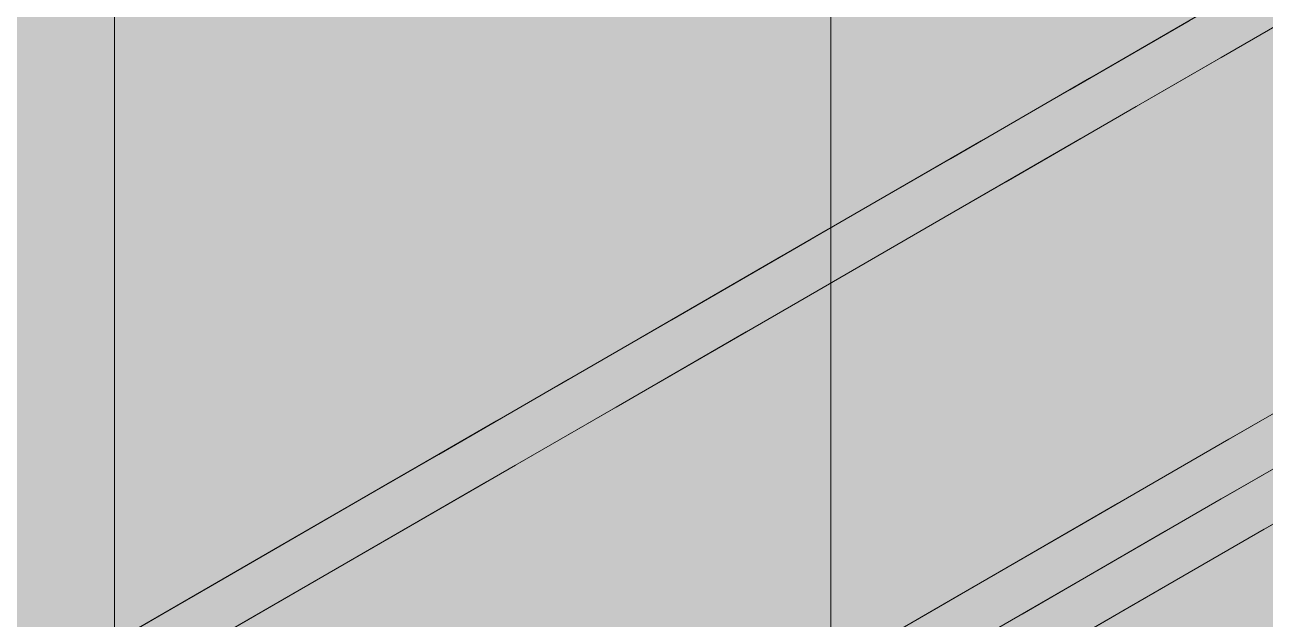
# Model space of a CAD drawing. Header units: metres. Extents: x 0 to 8.41, y 0 to 5.94.
# Drawn here: x 1.9456 to 2.1705, y 4.9841 to 5.0918 of the extents above; entities that cross this region are included whole.
import ezdxf

# ---------------------------------------------------------------- set-up
doc = ezdxf.new("R2010")
doc.units = ezdxf.units.M
doc.header["$LTSCALE"] = 0.25
doc.layers.add('ISO-3D', color=7, linetype='CONTINUOUS', lineweight=13)
doc.layers.add('ISO-3D-ARISTAS', color=250, linetype='CONTINUOUS', lineweight=13)

msp = doc.modelspace()

# ---------------------------------------------------------------- linework, layer by layer
at = {"layer": 'ISO-3D', "true_color": 0x8e8d88}
for points in [[(2.00519, 5.10237), (1.98354, 5.08987), (2.00519, 5.13132), (1.98354, 5.11882)], [(2.04849, 5.09842), (2.02684, 5.08592), (2.04849, 5.12737), (2.02684, 5.11487)], [(2.09179, 5.09447), (2.07014, 5.08197), (2.09179, 5.12342), (2.07014, 5.11092)], [(1.98354, 5.08987), (1.96189, 5.07737), (1.98354, 5.11882), (1.96189, 5.10632)], [(2.19604, 5.09019), (2.17038, 5.07537), (2.19604, 5.11519), (2.17038, 5.10037)], [(2.02684, 5.08592), (2.00519, 5.07342), (2.02684, 5.11487), (2.00519, 5.10237)], [(2.07014, 5.08197), (2.04849, 5.06947), (2.07014, 5.11092), (2.04849, 5.09842)], [(2.18922, 5.08458), (2.16396, 5.07), (2.18922, 5.11125), (2.16396, 5.09667)], [(2.00519, 5.07342), (1.98354, 5.06092), (2.00519, 5.10237), (1.98354, 5.08987)], [(2.17038, 5.07537), (2.14472, 5.06056), (2.17038, 5.10037), (2.14472, 5.08556)], [(2.04849, 5.06947), (2.02684, 5.05697), (2.04849, 5.09842), (2.02684, 5.08592)], [(2.16396, 5.07), (2.1387, 5.05542), (2.16396, 5.09667), (2.1387, 5.08208)], [(2.09179, 5.06553), (2.07014, 5.05303), (2.09179, 5.09447), (2.07014, 5.08197)], [(1.98354, 5.06092), (1.96189, 5.04842), (1.98354, 5.08987), (1.96189, 5.07737)], [(2.19604, 5.06519), (2.17038, 5.05037), (2.19604, 5.09019), (2.17038, 5.07537)], [(2.02684, 5.05697), (2.00519, 5.04447), (2.02684, 5.08592), (2.00519, 5.07342)], [(2.14472, 5.06056), (2.11906, 5.04574), (2.14472, 5.08556), (2.11906, 5.07074)], [(2.18922, 5.05792), (2.16396, 5.04333), (2.18922, 5.08458), (2.16396, 5.07)], [(2.07014, 5.05303), (2.04849, 5.04053), (2.07014, 5.08197), (2.04849, 5.06947)], [(2.1387, 5.05542), (2.11345, 5.04083), (2.1387, 5.08208), (2.11345, 5.0675)], [(2.17038, 5.05037), (2.14472, 5.03556), (2.17038, 5.07537), (2.14472, 5.06056)], [(2.00519, 5.04447), (1.98354, 5.03197), (2.00519, 5.07342), (1.98354, 5.06092)], [(2.11906, 5.04574), (2.0934, 5.03093), (2.11906, 5.07074), (2.0934, 5.05593)], [(2.04849, 5.04053), (2.02684, 5.02803), (2.04849, 5.06947), (2.02684, 5.05697)], [(2.16396, 5.04333), (2.1387, 5.02875), (2.16396, 5.07), (2.1387, 5.05542)], [(2.11345, 5.04083), (2.08819, 5.02625), (2.11345, 5.0675), (2.08819, 5.05292)], [(2.09179, 5.03658), (2.07014, 5.02408), (2.09179, 5.06553), (2.07014, 5.05303)], [(2.19604, 5.04019), (2.17038, 5.02537), (2.19604, 5.06519), (2.17038, 5.05037)], [(1.98354, 5.03197), (1.96189, 5.01947), (1.98354, 5.06092), (1.96189, 5.04842)], [(2.14472, 5.03556), (2.11906, 5.02074), (2.14472, 5.06056), (2.11906, 5.04574)], [(2.02684, 5.02803), (2.00519, 5.01553), (2.02684, 5.05697), (2.00519, 5.04447)], [(2.18922, 5.03125), (2.16396, 5.01667), (2.18922, 5.05792), (2.16396, 5.04333)], [(2.0934, 5.03093), (2.06774, 5.01611), (2.0934, 5.05593), (2.06774, 5.04111)], [(2.1387, 5.02875), (2.11345, 5.01417), (2.1387, 5.05542), (2.11345, 5.04083)], [(2.07014, 5.02408), (2.04849, 5.01158), (2.07014, 5.05303), (2.04849, 5.04053)], [(2.08819, 5.02625), (2.06293, 5.01167), (2.08819, 5.05292), (2.06293, 5.03833)], [(2.17038, 5.02537), (2.14472, 5.01056), (2.17038, 5.05037), (2.14472, 5.03556)], [(2.11906, 5.02074), (2.0934, 5.00593), (2.11906, 5.04574), (2.0934, 5.03093)], [(2.00519, 5.01553), (1.98354, 5.00303), (2.00519, 5.04447), (1.98354, 5.03197)], [(2.16396, 5.01667), (2.1387, 5.00208), (2.16396, 5.04333), (2.1387, 5.02875)], [(2.06774, 5.01611), (2.04208, 5.0013), (2.06774, 5.04111), (2.04208, 5.0263)], [(2.04849, 5.01158), (2.02684, 4.99908), (2.04849, 5.04053), (2.02684, 5.02803)], [(2.11345, 5.01417), (2.08819, 4.99958), (2.11345, 5.04083), (2.08819, 5.02625)], [(2.19604, 5.01519), (2.17038, 5.00037), (2.19604, 5.04019), (2.17038, 5.02537)], [(2.06293, 5.01167), (2.03767, 4.99708), (2.06293, 5.03833), (2.03767, 5.02375)], [(2.09179, 5.00763), (2.07014, 4.99513), (2.09179, 5.03658), (2.07014, 5.02408)], [(2.14472, 5.01056), (2.11906, 4.99574), (2.14472, 5.03556), (2.11906, 5.02074)], [(1.98354, 5.00303), (1.96189, 4.99053), (1.98354, 5.03197), (1.96189, 5.01947)], [(2.0934, 5.00593), (2.06774, 4.99111), (2.0934, 5.03093), (2.06774, 5.01611)], [(2.02684, 4.99908), (2.00519, 4.98658), (2.02684, 5.02803), (2.00519, 5.01553)], [(2.1387, 5.00208), (2.11345, 4.9875), (2.1387, 5.02875), (2.11345, 5.01417)], [(2.04208, 5.0013), (2.01642, 4.98648), (2.04208, 5.0263), (2.01642, 5.01148)], [(2.08819, 4.99958), (2.06293, 4.985), (2.08819, 5.02625), (2.06293, 5.01167)], [(2.17038, 5.00037), (2.14472, 4.98556), (2.17038, 5.02537), (2.14472, 5.01056)], [(2.03767, 4.99708), (2.01241, 4.9825), (2.03767, 5.02375), (2.01241, 5.00917)], [(2.07014, 4.99513), (2.04849, 4.98263), (2.07014, 5.02408), (2.04849, 5.01158)], [(2.11906, 4.99574), (2.0934, 4.98093), (2.11906, 5.02074), (2.0934, 5.00593)], [(2.06774, 4.99111), (2.04208, 4.9763), (2.06774, 5.01611), (2.04208, 5.0013)], [(2.00519, 4.98658), (1.98354, 4.97408), (2.00519, 5.01553), (1.98354, 5.00303)], [(2.11345, 4.9875), (2.08819, 4.97292), (2.11345, 5.01417), (2.08819, 4.99958)], [(2.06293, 4.985), (2.03767, 4.97042), (2.06293, 5.01167), (2.03767, 4.99708)], [(2.01642, 4.98648), (1.99076, 4.97167), (2.01642, 5.01148), (1.99076, 4.99667)], [(2.04849, 4.98263), (2.02684, 4.97013), (2.04849, 5.01158), (2.02684, 4.99908)], [(2.14472, 4.98556), (2.11906, 4.97074), (2.14472, 5.01056), (2.11906, 4.99574)], [(2.01241, 4.9825), (1.98715, 4.96792), (2.01241, 5.00917), (1.98715, 4.99458)], [(2.09179, 4.97868), (2.07014, 4.96618), (2.09179, 5.00763), (2.07014, 4.99513)], [(2.0934, 4.98093), (2.06774, 4.96611), (2.0934, 5.00593), (2.06774, 4.99111)], [(1.98354, 4.97408), (1.96189, 4.96158), (1.98354, 5.00303), (1.96189, 4.99053)], [(2.04208, 4.9763), (2.01642, 4.96148), (2.04208, 5.0013), (2.01642, 4.98648)], [(2.02684, 4.97013), (2.00519, 4.95763), (2.02684, 4.99908), (2.00519, 4.98658)], [(2.08819, 4.97292), (2.06293, 4.95833), (2.08819, 4.99958), (2.06293, 4.985)], [(1.99076, 4.97167), (1.9651, 4.95685), (1.99076, 4.99667), (1.9651, 4.98185)], [(2.03767, 4.97042), (2.01241, 4.95583), (2.03767, 4.99708), (2.01241, 4.9825)], [(1.98715, 4.96792), (1.96189, 4.95333), (1.98715, 4.99458), (1.96189, 4.98)], [(2.07014, 4.96618), (2.04849, 4.95368), (2.07014, 4.99513), (2.04849, 4.98263)], [(2.11906, 4.97074), (2.0934, 4.95593), (2.11906, 4.99574), (2.0934, 4.98093)], [(2.06774, 4.96611), (2.04208, 4.9513), (2.06774, 4.99111), (2.04208, 4.9763)], [(2.00519, 4.95763), (1.98354, 4.94513), (2.00519, 4.98658), (1.98354, 4.97408)], [(2.01642, 4.96148), (1.99076, 4.94667), (2.01642, 4.98648), (1.99076, 4.97167)], [(2.06293, 4.95833), (2.03767, 4.94375), (2.06293, 4.985), (2.03767, 4.97042)]]:
    msp.add_solid(points, dxfattribs=at)
at = {"layer": 'ISO-3D', "true_color": 0x9e9d98}
for points in [[(2.11778, 5.09), (2.09179, 5.105), (2.11778, 5.115), (2.09179, 5.13)], [(2.16974, 5.085), (2.14376, 5.1), (2.16974, 5.11), (2.14376, 5.125)], [(1.98787, 5.08062), (1.96189, 5.09563), (1.98787, 5.10875), (1.96189, 5.12375)], [(2.03983, 5.07875), (2.01385, 5.09375), (2.03983, 5.10687), (2.01385, 5.12187)], [(2.11654, 5.08019), (2.09179, 5.09447), (2.11654, 5.10914), (2.09179, 5.12342)], [(2.16603, 5.08056), (2.14128, 5.09485), (2.16603, 5.10951), (2.14128, 5.1238)], [(2.09179, 5.07687), (2.06581, 5.09187), (2.09179, 5.105), (2.06581, 5.12)], [(2.14376, 5.075), (2.11778, 5.09), (2.14376, 5.1), (2.11778, 5.115)], [(2.01385, 5.06562), (1.98787, 5.08062), (2.01385, 5.09375), (1.98787, 5.10875)], [(2.14128, 5.0659), (2.11654, 5.08019), (2.14128, 5.09485), (2.11654, 5.10914)], [(2.19077, 5.06628), (2.16603, 5.08056), (2.19077, 5.09523), (2.16603, 5.10951)], [(2.19572, 5.07), (2.16974, 5.085), (2.19572, 5.095), (2.16974, 5.11)], [(2.06581, 5.06375), (2.03983, 5.07875), (2.06581, 5.09187), (2.03983, 5.10687)], [(2.11778, 5.06187), (2.09179, 5.07687), (2.11778, 5.09), (2.09179, 5.105)], [(2.16974, 5.06), (2.14376, 5.075), (2.16974, 5.085), (2.14376, 5.1)], [(1.98787, 5.0525), (1.96189, 5.0675), (1.98787, 5.08062), (1.96189, 5.09563)], [(2.16603, 5.05162), (2.14128, 5.0659), (2.16603, 5.08056), (2.14128, 5.09485)], [(2.03983, 5.05062), (2.01385, 5.06562), (2.03983, 5.07875), (2.01385, 5.09375)], [(2.11654, 5.05124), (2.09179, 5.06553), (2.11654, 5.08019), (2.09179, 5.09447)], [(2.09179, 5.04875), (2.06581, 5.06375), (2.09179, 5.07687), (2.06581, 5.09187)], [(2.14376, 5.04688), (2.11778, 5.06187), (2.14376, 5.075), (2.11778, 5.09)], [(2.19572, 5.045), (2.16974, 5.06), (2.19572, 5.07), (2.16974, 5.085)], [(2.01385, 5.0375), (1.98787, 5.0525), (2.01385, 5.06562), (1.98787, 5.08062)], [(2.14128, 5.03695), (2.11654, 5.05124), (2.14128, 5.0659), (2.11654, 5.08019)], [(2.19077, 5.03733), (2.16603, 5.05162), (2.19077, 5.06628), (2.16603, 5.08056)], [(2.06581, 5.03562), (2.03983, 5.05062), (2.06581, 5.06375), (2.03983, 5.07875)], [(2.11778, 5.03375), (2.09179, 5.04875), (2.11778, 5.06187), (2.09179, 5.07687)], [(2.16974, 5.03187), (2.14376, 5.04688), (2.16974, 5.06), (2.14376, 5.075)], [(1.98787, 5.02438), (1.96189, 5.03937), (1.98787, 5.0525), (1.96189, 5.0675)], [(2.03983, 5.0225), (2.01385, 5.0375), (2.03983, 5.05062), (2.01385, 5.06562)], [(2.16603, 5.02267), (2.14128, 5.03695), (2.16603, 5.05162), (2.14128, 5.0659)], [(2.09179, 5.02062), (2.06581, 5.03562), (2.09179, 5.04875), (2.06581, 5.06375)], [(2.11654, 5.02229), (2.09179, 5.03658), (2.11654, 5.05124), (2.09179, 5.06553)], [(2.14376, 5.01875), (2.11778, 5.03375), (2.14376, 5.04688), (2.11778, 5.06187)], [(2.19572, 5.01687), (2.16974, 5.03187), (2.19572, 5.045), (2.16974, 5.06)], [(2.01385, 5.00937), (1.98787, 5.02438), (2.01385, 5.0375), (1.98787, 5.0525)], [(2.06581, 5.0075), (2.03983, 5.0225), (2.06581, 5.03562), (2.03983, 5.05062)], [(2.14128, 5.00801), (2.11654, 5.02229), (2.14128, 5.03695), (2.11654, 5.05124)], [(2.19077, 5.00838), (2.16603, 5.02267), (2.19077, 5.03733), (2.16603, 5.05162)], [(2.11778, 5.00562), (2.09179, 5.02062), (2.11778, 5.03375), (2.09179, 5.04875)], [(2.16974, 5.00375), (2.14376, 5.01875), (2.16974, 5.03187), (2.14376, 5.04688)], [(1.98787, 4.99625), (1.96189, 5.01125), (1.98787, 5.02438), (1.96189, 5.03937)], [(2.03983, 4.99437), (2.01385, 5.00937), (2.03983, 5.0225), (2.01385, 5.0375)], [(2.11654, 4.99335), (2.09179, 5.00763), (2.11654, 5.02229), (2.09179, 5.03658)], [(2.16603, 4.99372), (2.14128, 5.00801), (2.16603, 5.02267), (2.14128, 5.03695)], [(2.09179, 4.9925), (2.06581, 5.0075), (2.09179, 5.02062), (2.06581, 5.03562)], [(2.14376, 4.99062), (2.11778, 5.00562), (2.14376, 5.01875), (2.11778, 5.03375)], [(2.19572, 4.98875), (2.16974, 5.00375), (2.19572, 5.01687), (2.16974, 5.03187)], [(2.01385, 4.98125), (1.98787, 4.99625), (2.01385, 5.00937), (1.98787, 5.02438)], [(2.06581, 4.97937), (2.03983, 4.99437), (2.06581, 5.0075), (2.03983, 5.0225)], [(2.11778, 4.9775), (2.09179, 4.9925), (2.11778, 5.00562), (2.09179, 5.02062)], [(2.14128, 4.97906), (2.11654, 4.99335), (2.14128, 5.00801), (2.11654, 5.02229)], [(2.19077, 4.97944), (2.16603, 4.99372), (2.19077, 5.00838), (2.16603, 5.02267)], [(2.16974, 4.97562), (2.14376, 4.99062), (2.16974, 5.00375), (2.14376, 5.01875)], [(1.98787, 4.96812), (1.96189, 4.98312), (1.98787, 4.99625), (1.96189, 5.01125)], [(2.03983, 4.96625), (2.01385, 4.98125), (2.03983, 4.99437), (2.01385, 5.00937)], [(2.09179, 4.96437), (2.06581, 4.97937), (2.09179, 4.9925), (2.06581, 5.0075)], [(2.11654, 4.9644), (2.09179, 4.97868), (2.11654, 4.99335), (2.09179, 5.00763)], [(2.16603, 4.96477), (2.14128, 4.97906), (2.16603, 4.99372), (2.14128, 5.00801)], [(2.14376, 4.9625), (2.11778, 4.9775), (2.14376, 4.99062), (2.11778, 5.00562)], [(2.19572, 4.96062), (2.16974, 4.97562), (2.19572, 4.98875), (2.16974, 5.00375)], [(2.01385, 4.95312), (1.98787, 4.96812), (2.01385, 4.98125), (1.98787, 4.99625)], [(2.06581, 4.95125), (2.03983, 4.96625), (2.06581, 4.97937), (2.03983, 4.99437)], [(2.19077, 4.95049), (2.16603, 4.96477), (2.19077, 4.97944), (2.16603, 4.99372)], [(2.11778, 4.94937), (2.09179, 4.96437), (2.11778, 4.9775), (2.09179, 4.9925)], [(2.14128, 4.95011), (2.11654, 4.9644), (2.14128, 4.97906), (2.11654, 4.99335)], [(2.16974, 4.9475), (2.14376, 4.9625), (2.16974, 4.97562), (2.14376, 4.99062)]]:
    msp.add_solid(points, dxfattribs=at)
at = {"layer": 'ISO-3D', "true_color": 0xb0aea8}
for points in [[(1.96876, 5.09825), (1.94519, 5.08464), (1.94402, 5.11254), (1.92045, 5.09893)], [(2.01708, 5.09758), (1.99351, 5.08397), (1.99234, 5.11187), (1.96876, 5.09825)], [(2.0654, 5.0969), (2.04183, 5.08329), (2.04066, 5.11119), (2.01708, 5.09758)], [(1.95323, 5.095), (1.92725, 5.08), (1.92725, 5.11), (1.90127, 5.095)], [(2.00519, 5.095), (1.97921, 5.08), (1.97921, 5.11), (1.95323, 5.095)], [(2.05715, 5.095), (2.03117, 5.08), (2.03117, 5.11), (2.00519, 5.095)], [(2.10912, 5.095), (2.08313, 5.08), (2.08313, 5.11), (2.05715, 5.095)], [(2.11372, 5.09623), (2.09015, 5.08262), (2.08898, 5.11052), (2.0654, 5.0969)], [(2.16204, 5.09556), (2.13846, 5.08194), (2.1373, 5.10984), (2.11372, 5.09623)], [(2.15675, 5.0925), (2.1351, 5.08), (2.13077, 5.1075), (2.10912, 5.095)], [(1.99351, 5.08397), (1.96993, 5.07036), (1.96876, 5.09825), (1.94519, 5.08464)], [(2.04183, 5.08329), (2.01825, 5.06968), (2.01708, 5.09758), (1.99351, 5.08397)], [(1.97921, 5.08), (1.95323, 5.065), (1.95323, 5.095), (1.92725, 5.08)], [(2.03117, 5.08), (2.00519, 5.065), (2.00519, 5.095), (1.97921, 5.08)], [(2.08313, 5.08), (2.05715, 5.065), (2.05715, 5.095), (2.03117, 5.08)], [(2.09015, 5.08262), (2.06657, 5.06901), (2.0654, 5.0969), (2.04183, 5.08329)], [(2.1351, 5.08), (2.10912, 5.065), (2.10912, 5.095), (2.08313, 5.08)], [(2.13846, 5.08194), (2.11489, 5.06833), (2.11372, 5.09623), (2.09015, 5.08262)], [(1.96993, 5.07036), (1.94643, 5.05679), (1.94519, 5.08464), (1.92168, 5.07107)], [(2.01825, 5.06968), (1.99468, 5.05607), (1.99351, 5.08397), (1.96993, 5.07036)], [(2.06657, 5.06901), (2.043, 5.0554), (2.04183, 5.08329), (2.01825, 5.06968)], [(2.11489, 5.06833), (2.09131, 5.05472), (2.09015, 5.08262), (2.06657, 5.06901)], [(1.95323, 5.065), (1.92725, 5.05), (1.92725, 5.08), (1.90127, 5.065)], [(2.00519, 5.065), (1.97921, 5.05), (1.97921, 5.08), (1.95323, 5.065)], [(2.05715, 5.065), (2.03117, 5.05), (2.03117, 5.08), (2.00519, 5.065)], [(2.10912, 5.065), (2.08313, 5.05), (2.08313, 5.08), (2.05715, 5.065)], [(1.94643, 5.05679), (1.92292, 5.04321), (1.92168, 5.07107), (1.89818, 5.0575)], [(1.99468, 5.05607), (1.97117, 5.0425), (1.96993, 5.07036), (1.94643, 5.05679)], [(2.043, 5.0554), (2.01942, 5.04179), (2.01825, 5.06968), (1.99468, 5.05607)], [(2.09131, 5.05472), (2.06774, 5.04111), (2.06657, 5.06901), (2.043, 5.0554)], [(1.97921, 5.05), (1.95323, 5.035), (1.95323, 5.065), (1.92725, 5.05)], [(2.03117, 5.05), (2.00519, 5.035), (2.00519, 5.065), (1.97921, 5.05)], [(2.08313, 5.05), (2.05715, 5.035), (2.05715, 5.065), (2.03117, 5.05)], [(1.97117, 5.0425), (1.94766, 5.02893), (1.94643, 5.05679), (1.92292, 5.04321)], [(2.01942, 5.04179), (1.99591, 5.02821), (1.99468, 5.05607), (1.97117, 5.0425)], [(2.06774, 5.04111), (2.04416, 5.0275), (2.043, 5.0554), (2.01942, 5.04179)], [(1.95323, 5.035), (1.92725, 5.02), (1.92725, 5.05), (1.90127, 5.035)], [(2.00519, 5.035), (1.97921, 5.02), (1.97921, 5.05), (1.95323, 5.035)], [(2.05715, 5.035), (2.03117, 5.02), (2.03117, 5.05), (2.00519, 5.035)], [(1.94766, 5.02893), (1.92416, 5.01536), (1.92292, 5.04321), (1.89941, 5.02964)], [(1.99591, 5.02821), (1.97241, 5.01464), (1.97117, 5.0425), (1.94766, 5.02893)], [(2.04416, 5.0275), (2.02066, 5.01393), (2.01942, 5.04179), (1.99591, 5.02821)], [(1.97921, 5.02), (1.95323, 5.005), (1.95323, 5.035), (1.92725, 5.02)], [(2.03117, 5.02), (2.00519, 5.005), (2.00519, 5.035), (1.97921, 5.02)], [(2.20438, 5.03), (2.1784, 5.015), (2.19572, 5.035), (2.16974, 5.02)], [(1.97241, 5.01464), (1.9489, 5.00107), (1.94766, 5.02893), (1.92416, 5.01536)], [(2.02066, 5.01393), (1.99715, 5.00036), (1.99591, 5.02821), (1.97241, 5.01464)], [(1.95323, 5.005), (1.92725, 4.99), (1.92725, 5.02), (1.90127, 5.005)], [(2.00519, 5.005), (1.97921, 4.99), (1.97921, 5.02), (1.95323, 5.005)], [(2.1784, 5.015), (2.15242, 5), (2.16974, 5.02), (2.14376, 5.005)], [(1.9489, 5.00107), (1.92539, 4.9875), (1.92416, 5.01536), (1.90065, 5.00179)], [(1.99715, 5.00036), (1.97364, 4.98679), (1.97241, 5.01464), (1.9489, 5.00107)], [(1.97921, 4.99), (1.95323, 4.975), (1.95323, 5.005), (1.92725, 4.99)], [(2.15242, 5), (2.12644, 4.985), (2.14376, 5.005), (2.11778, 4.99)], [(2.20005, 4.9925), (2.1784, 4.98), (2.1784, 5.005), (2.15675, 4.9925)], [(1.97364, 4.98679), (1.95014, 4.97321), (1.9489, 5.00107), (1.92539, 4.9875)], [(2.1784, 4.98), (2.15675, 4.9675), (2.15675, 4.9925), (2.1351, 4.98)], [(1.95323, 4.975), (1.92725, 4.96), (1.92725, 4.99), (1.90127, 4.975)], [(2.12644, 4.985), (2.10046, 4.97), (2.11778, 4.99), (2.09179, 4.975)], [(1.95014, 4.97321), (1.92663, 4.95964), (1.92539, 4.9875), (1.90189, 4.97393)]]:
    msp.add_solid(points, dxfattribs=at)
at = {"layer": 'ISO-3D', "true_color": 0x7f7e7a}
for points in [[(2.18819, 5.07065), (2.16258, 5.05587), (2.18819, 5.10065), (2.16258, 5.08587)], [(2.16258, 5.05587), (2.13698, 5.04109), (2.16258, 5.08587), (2.13698, 5.07109)], [(2.13698, 5.04109), (2.11137, 5.0263), (2.13698, 5.07109), (2.11137, 5.0563)], [(2.18819, 5.04565), (2.16258, 5.03087), (2.18819, 5.07065), (2.16258, 5.05587)], [(2.11137, 5.0263), (2.08577, 5.01152), (2.11137, 5.0563), (2.08577, 5.04152)], [(2.16258, 5.03087), (2.13698, 5.01609), (2.16258, 5.05587), (2.13698, 5.04109)], [(2.18819, 5.02065), (2.16258, 5.00587), (2.18819, 5.04565), (2.16258, 5.03087)], [(2.08577, 5.01152), (2.06017, 4.99674), (2.08577, 5.04152), (2.06017, 5.02674)], [(2.13698, 5.01609), (2.11137, 5.0013), (2.13698, 5.04109), (2.11137, 5.0263)], [(2.16258, 5.00587), (2.13698, 4.99109), (2.16258, 5.03087), (2.13698, 5.01609)], [(2.06017, 4.99674), (2.03456, 4.98196), (2.06017, 5.02674), (2.03456, 5.01196)], [(2.11137, 5.0013), (2.08577, 4.98652), (2.11137, 5.0263), (2.08577, 5.01152)], [(2.13698, 4.99109), (2.11137, 4.9763), (2.13698, 5.01609), (2.11137, 5.0013)], [(2.03456, 4.98196), (2.00896, 4.96717), (2.03456, 5.01196), (2.00896, 4.99717)], [(2.08577, 4.98652), (2.06017, 4.97174), (2.08577, 5.01152), (2.06017, 4.99674)], [(2.11137, 4.9763), (2.08577, 4.96152), (2.11137, 5.0013), (2.08577, 4.98652)], [(2.00896, 4.96717), (1.98335, 4.95239), (2.00896, 4.99717), (1.98335, 4.98239)], [(2.06017, 4.97174), (2.03456, 4.95696), (2.06017, 4.99674), (2.03456, 4.98196)], [(2.08577, 4.96152), (2.06017, 4.94674), (2.08577, 4.98652), (2.06017, 4.97174)]]:
    msp.add_solid(points, dxfattribs=at)
at = {"layer": 'ISO-3D', "true_color": 0x9e9c96}
for points in [[(2.19452, 5.07681), (2.17094, 5.06319), (2.1707, 5.09056), (2.14712, 5.07694)], [(2.17094, 5.06319), (2.14736, 5.04958), (2.14712, 5.07694), (2.12355, 5.06333)], [(2.14736, 5.04958), (2.12379, 5.03597), (2.12355, 5.06333), (2.09997, 5.04972)], [(2.19476, 5.04944), (2.17118, 5.03583), (2.17094, 5.06319), (2.14736, 5.04958)], [(2.12379, 5.03597), (2.10021, 5.02236), (2.09997, 5.04972), (2.0764, 5.03611)], [(2.17118, 5.03583), (2.14761, 5.02222), (2.14736, 5.04958), (2.12379, 5.03597)], [(2.10021, 5.02236), (2.07664, 5.00875), (2.0764, 5.03611), (2.05282, 5.0225)], [(2.14761, 5.02222), (2.12403, 5.00861), (2.12379, 5.03597), (2.10021, 5.02236)], [(2.195, 5.02208), (2.17142, 5.00847), (2.17118, 5.03583), (2.14761, 5.02222)], [(2.07664, 5.00875), (2.05313, 4.99518), (2.05282, 5.0225), (2.02932, 5.00893)], [(2.12403, 5.00861), (2.10046, 4.995), (2.10021, 5.02236), (2.07664, 5.00875)], [(2.17142, 5.00847), (2.14785, 4.99486), (2.14761, 5.02222), (2.12403, 5.00861)], [(2.05313, 4.99518), (2.02963, 4.98161), (2.02932, 5.00893), (2.00581, 4.99536)], [(2.10046, 4.995), (2.07695, 4.98143), (2.07664, 5.00875), (2.05313, 4.99518)], [(2.14785, 4.99486), (2.12427, 4.98125), (2.12403, 5.00861), (2.10046, 4.995)], [(2.19524, 4.99472), (2.17166, 4.98111), (2.17142, 5.00847), (2.14785, 4.99486)], [(2.02963, 4.98161), (2.00612, 4.96804), (2.00581, 4.99536), (1.9823, 4.98179)], [(2.07695, 4.98143), (2.05344, 4.96786), (2.05313, 4.99518), (2.02963, 4.98161)], [(2.12427, 4.98125), (2.10076, 4.96768), (2.10046, 4.995), (2.07695, 4.98143)], [(2.17166, 4.98111), (2.14809, 4.9675), (2.14785, 4.99486), (2.12427, 4.98125)]]:
    msp.add_solid(points, dxfattribs=at)
at = {"layer": 'ISO-3D-ARISTAS', "color": 250}
for p, q in [((1.96189, 5.07737), (1.96189, 5.10632)), ((2.14472, 5.08556), (2.17038, 5.10037)), ((2.16258, 5.08587), (2.18819, 5.10065)), ((1.96189, 5.0675), (1.96189, 5.09563)), ((2.16204, 5.09556), (2.13846, 5.08194)), ((2.1387, 5.08208), (2.16396, 5.09667)), ((2.09179, 5.09447), (2.09179, 5.06553)), ((2.09179, 5.06553), (2.09179, 5.09447)), ((2.15675, 5.0925), (2.1351, 5.08)), ((2.14712, 5.07694), (2.1707, 5.09056)), ((2.13698, 5.07109), (2.16258, 5.08587)), ((2.11906, 5.07074), (2.14472, 5.08556)), ((2.11345, 5.0675), (2.1387, 5.08208)), ((2.13846, 5.08194), (2.11489, 5.06833)), ((2.1351, 5.08), (2.10912, 5.065)), ((1.96189, 5.04842), (1.96189, 5.07737)), ((2.12355, 5.06333), (2.14712, 5.07694)), ((2.0934, 5.05593), (2.11906, 5.07074)), ((2.11137, 5.0563), (2.13698, 5.07109)), ((2.11489, 5.06833), (2.09131, 5.05472)), ((1.96189, 5.03937), (1.96189, 5.0675)), ((2.08819, 5.05292), (2.11345, 5.0675)), ((2.10912, 5.065), (2.08313, 5.05)), ((2.09179, 5.06553), (2.09179, 5.03658)), ((2.09179, 5.03658), (2.09179, 5.06553)), ((2.09997, 5.04972), (2.12355, 5.06333)), ((2.06774, 5.04111), (2.0934, 5.05593)), ((2.09131, 5.05472), (2.06774, 5.04111)), ((2.08577, 5.04152), (2.11137, 5.0563)), ((2.06293, 5.03833), (2.08819, 5.05292)), ((2.08313, 5.05), (2.05715, 5.035)), ((1.96189, 5.01947), (1.96189, 5.04842)), ((2.0764, 5.03611), (2.09997, 5.04972)), ((2.04208, 5.0263), (2.06774, 5.04111)), ((2.06774, 5.04111), (2.04416, 5.0275)), ((2.06017, 5.02674), (2.08577, 5.04152)), ((1.96189, 5.01125), (1.96189, 5.03937)), ((2.03767, 5.02375), (2.06293, 5.03833)), ((2.09179, 5.03658), (2.09179, 5.00763)), ((2.09179, 5.00763), (2.09179, 5.03658)), ((2.05715, 5.035), (2.03117, 5.02)), ((2.05282, 5.0225), (2.0764, 5.03611)), ((2.16974, 5.02), (2.19572, 5.035)), ((2.18922, 5.03125), (2.16396, 5.01667)), ((2.04416, 5.0275), (2.02066, 5.01393)), ((2.01642, 5.01148), (2.04208, 5.0263)), ((2.03456, 5.01196), (2.06017, 5.02674)), ((2.01241, 5.00917), (2.03767, 5.02375)), ((2.02932, 5.00893), (2.05282, 5.0225)), ((2.18819, 5.02065), (2.16258, 5.00587)), ((1.96189, 4.99053), (1.96189, 5.01947)), ((2.03117, 5.02), (2.00519, 5.005)), ((2.14376, 5.005), (2.16974, 5.02)), ((2.16396, 5.01667), (2.1387, 5.00208)), ((2.02066, 5.01393), (1.99715, 5.00036)), ((2.1784, 5.015), (2.15242, 5)), ((2.19604, 5.01519), (2.17038, 5.00037)), ((2.00896, 4.99717), (2.03456, 5.01196)), ((1.96189, 4.98312), (1.96189, 5.01125)), ((1.99076, 4.99667), (2.01642, 5.01148)), ((1.98715, 4.99458), (2.01241, 5.00917)), ((2.00581, 4.99536), (2.02932, 5.00893)), ((2.09179, 5.00763), (2.09179, 4.97868)), ((2.09179, 4.97868), (2.09179, 5.00763)), ((2.00519, 5.005), (1.97921, 4.99)), ((2.11778, 4.99), (2.14376, 5.005)), ((2.16258, 5.00587), (2.13698, 4.99109)), ((2.15675, 4.9925), (2.1784, 5.005)), ((2.1387, 5.00208), (2.11345, 4.9875)), ((2.17038, 5.00037), (2.14472, 4.98556)), ((1.99715, 5.00036), (1.97364, 4.98679)), ((2.15242, 5), (2.12644, 4.985)), ((1.9651, 4.98185), (1.99076, 4.99667)), ((1.98335, 4.98239), (2.00896, 4.99717)), ((1.96189, 4.98), (1.98715, 4.99458)), ((1.9823, 4.98179), (2.00581, 4.99536)), ((2.1351, 4.98), (2.15675, 4.9925)), ((1.97921, 4.99), (1.95323, 4.975)), ((1.96189, 4.96158), (1.96189, 4.99053)), ((2.09179, 4.975), (2.11778, 4.99)), ((2.13698, 4.99109), (2.11137, 4.9763)), ((2.11345, 4.9875), (2.08819, 4.97292)), ((1.97364, 4.98679), (1.95014, 4.97321)), ((2.12644, 4.985), (2.10046, 4.97)), ((2.14472, 4.98556), (2.11906, 4.97074))]:
    msp.add_line(p, q, dxfattribs=at)

doc.saveas('drawing.dxf')
